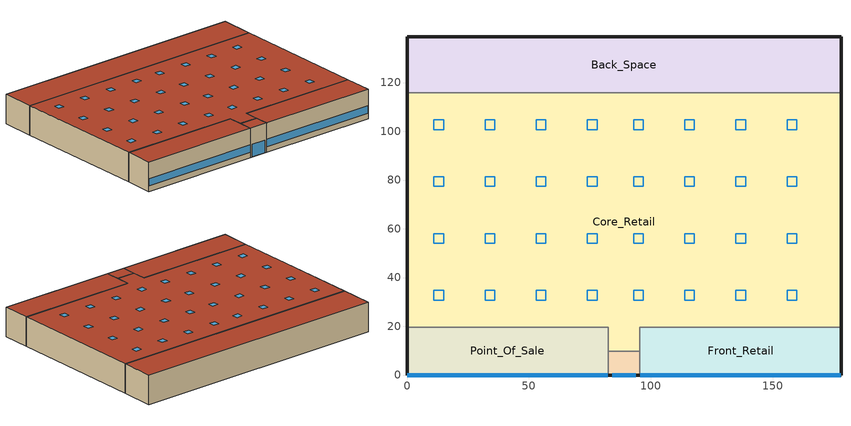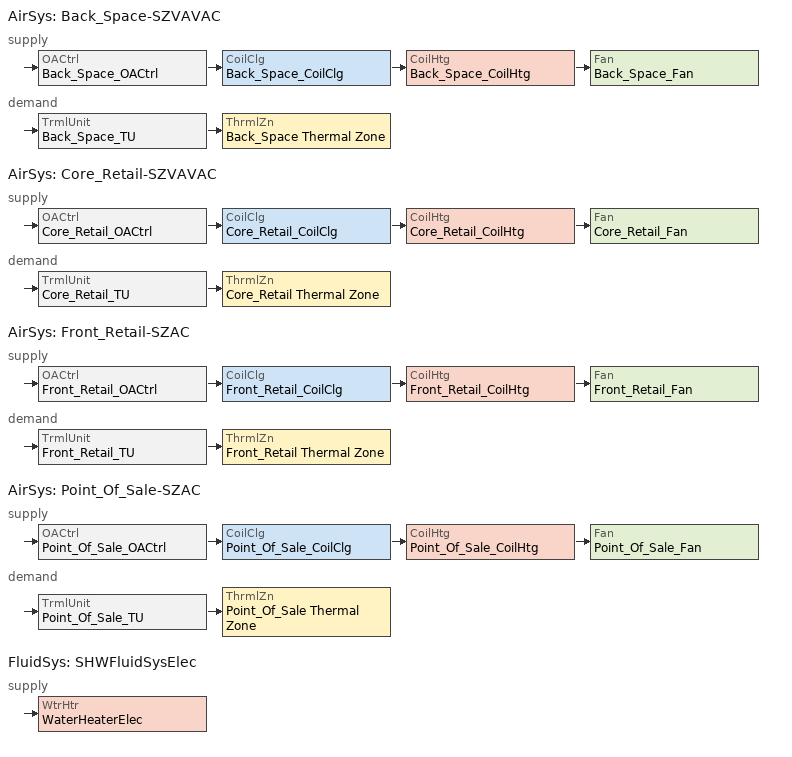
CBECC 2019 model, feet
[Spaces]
Back_Space
 floor ground (Base_CZ12-SlabOnOrBelowGradeF073): 178.05,138.68 178.05,115.72 0,115.72 0,138.68 z0
 wall outside (Base_CZ12-NonresMetalFrameWallU062): 178.05,115.72 178.05,138.68 0,138.68 0,115.72 z0:20
 wall to Core_Retail (NACM_Interior Wall): 0,115.72 178.05,115.72 z0:20
 roof outside (Base_CZ12-FlatNonresWoodFramingAndOtherRoofU034): 178.05,115.72 178.05,138.68 0,138.68 0,115.72 z20
Core_Retail
 floor ground (Base_CZ12-SlabOnOrBelowGradeF073): 178.05,115.72 178.05,19.68 95.59,19.68 95.59,9.84 82.46,9.84 82.46,19.68 0,19.68 0,115.72 z0
 wall outside (Base_CZ12-NonresMetalFrameWallU062): 178.05,19.68 178.05,115.72 / 0,115.72 0,19.68 z0:20
 wall to Front_Retail (NACM_Interior Wall): 95.59,9.84 95.59,19.68 178.05,19.68 z0:20
 wall to Point_Of_Sale (NACM_Interior Wall): 0,19.68 82.46,19.68 82.46,9.84 z0:20
 wall to Front_Entry (Base_WoodFrameWallU099): 82.46,9.84 95.59,9.84 z0:20
 roof outside (Base_CZ12-FlatNonresWoodFramingAndOtherRoofU034): 95.59,9.84 95.59,19.68 178.05,19.68 178.05,115.72 0,115.72 0,19.68 82.46,19.68 82.46,9.84 z20
 skylight (Base_AllCZ_Skylt-Gl-CurbMntU58): 15,30.68 15,34.69 11,34.69 11,30.68 z20; 36,30.68 36,34.69 32,34.69 32,30.68 z20; 57,30.68 57,34.69 53,34.69 53,30.68 z20; 78.03,30.68 78.03,34.69 74.03,34.69 74.03,30.68 z20; 96.93,30.68 96.93,34.69 92.93,34.69 92.93,30.68 z20; 15,54.02 15,58.02 11,58.02 11,54.02 z20; 36,54.02 36,58.02 32,58.02 32,54.02 z20; 57,54.02 57,58.02 53,58.02 53,54.02 z20; 78.03,54.02 78.03,58.02 74.03,58.02 74.03,54.02 z20; 96.93,54.02 96.93,58.02 92.93,58.02 92.93,54.02 z20; 15,77.35 15,81.35 11,81.35 11,77.35 z20; 36,77.35 36,81.35 32,81.35 32,77.35 z20; 57,77.35 57,81.35 53,81.35 53,77.35 z20; 78.03,77.35 78.03,81.35 74.03,81.35 74.03,77.35 z20; 96.93,77.35 96.93,81.35 92.93,81.35 92.93,77.35 z20; 15,100.72 15,104.72 11,104.72 11,100.72 z20; 36,100.72 36,104.72 32,104.72 32,100.72 z20; 57,100.72 57,104.72 53,104.72 53,100.72 z20; 78.03,100.72 78.03,104.72 74.03,104.72 74.03,100.72 z20; 96.93,100.72 96.93,104.72 92.93,104.72 92.93,100.72 z20; 117.93,77.35 117.93,81.35 113.93,81.35 113.93,77.35 z20; 159.93,100.72 159.93,104.72 155.93,104.72 155.93,100.72 z20; 159.93,54.02 159.93,58.02 155.93,58.02 155.93,54.02 z20; 159.93,30.68 159.93,34.69 155.93,34.69 155.93,30.68 z20; 117.93,100.72 117.93,104.72 113.93,104.72 113.93,100.72 z20; 117.93,54.02 117.93,58.02 113.93,58.02 113.93,54.02 z20; 117.93,30.68 117.93,34.69 113.93,34.69 113.93,30.68 z20; 138.93,77.35 138.93,81.35 134.93,81.35 134.93,77.35 z20; 138.93,100.72 138.93,104.72 134.93,104.72 134.93,100.72 z20; 138.93,54.02 138.93,58.02 134.93,58.02 134.93,54.02 z20; 138.93,30.68 138.93,34.69 134.93,34.69 134.93,30.68 z20; 159.93,77.35 159.93,81.35 155.93,81.35 155.93,77.35 z20
Front_Retail
 floor ground (Base_CZ12-SlabOnOrBelowGradeF073): 178.05,19.68 178.05,0 95.59,0 95.59,19.68 z0
 wall outside (Base_CZ12-NonresMetalFrameWallU062): 95.59,0 178.05,0 178.05,19.68 z0:20
 wall to Front_Entry (Base_WoodFrameWallU099): 95.59,9.84 95.59,0 z0:20
 window (Base_AllCZ_FixedWindowU36): 95.75,0 177.89,0 z3.74:8.73
 roof outside (Base_CZ12-FlatNonresWoodFramingAndOtherRoofU034): 178.05,0 178.05,19.68 95.59,19.68 95.59,0 z20
Point_Of_Sale
 floor ground (Base_CZ12-SlabOnOrBelowGradeF073): 82.46,19.68 82.46,0 0,0 0,19.68 z0
 wall outside (Base_CZ12-NonresMetalFrameWallU062): 0,19.68 0,0 82.46,0 z0:20
 wall to Front_Entry (Base_WoodFrameWallU099): 82.46,0 82.46,9.84 z0:20
 window (Base_AllCZ_FixedWindowU36): 0.16,0 82.3,0 z3.74:8.73
 roof outside (Base_CZ12-FlatNonresWoodFramingAndOtherRoofU034): 82.46,0 82.46,19.68 0,19.68 0,0 z20
Front_Entry
 floor ground (Base_CZ12-SlabOnOrBelowGradeF073): 95.59,9.84 95.59,0 82.46,0 82.46,9.84 z0
 wall outside (Base_CZ12-MetalFrameWallUnconditioned): 82.46,0 95.59,0 z0:20
 window (Base_AllCZ_FixedWindowU36): 84.1,0 93.95,0 z0.16:8.73
 roof outside (Base_CZ12-FlatNonresWoodFramingAndOtherRoofUnconditioned): 95.59,0 95.59,9.84 82.46,9.84 82.46,0 z20
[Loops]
AirSys 'Back_Space-SZVAVAC'
 supply: OACtrl 'Back_Space_OACtrl' > CoilClg 'Back_Space_CoilClg' > CoilHtg 'Back_Space_CoilHtg' > Fan 'Back_Space_Fan'
 demand: TrmlUnit 'Back_Space_TU' > ThrmlZn 'Back_Space Thermal Zone'
AirSys 'Core_Retail-SZVAVAC'
 supply: OACtrl 'Core_Retail_OACtrl' > CoilClg 'Core_Retail_CoilClg' > CoilHtg 'Core_Retail_CoilHtg' > Fan 'Core_Retail_Fan'
 demand: TrmlUnit 'Core_Retail_TU' > ThrmlZn 'Core_Retail Thermal Zone'
AirSys 'Front_Retail-SZAC'
 supply: OACtrl 'Front_Retail_OACtrl' > CoilClg 'Front_Retail_CoilClg' > CoilHtg 'Front_Retail_CoilHtg' > Fan 'Front_Retail_Fan'
 demand: TrmlUnit 'Front_Retail_TU' > ThrmlZn 'Front_Retail Thermal Zone'
AirSys 'Point_Of_Sale-SZAC'
 supply: OACtrl 'Point_Of_Sale_OACtrl' > CoilClg 'Point_Of_Sale_CoilClg' > CoilHtg 'Point_Of_Sale_CoilHtg' > Fan 'Point_Of_Sale_Fan'
 demand: TrmlUnit 'Point_Of_Sale_TU' > ThrmlZn 'Point_Of_Sale Thermal Zone'
FluidSys 'SHWFluidSysElec'
 supply: WtrHtr 'WaterHeaterElec'
[Proj]
050012-RetlMed-CECStd19: ZipCode=95814
[Bldg]
Retail Standalone: TotStoryCnt=1; AboveGrdStoryCnt=1
[ConsAssm]
Base_CZ12-SlabOnOrBelowGradeF073: CompatibleSurfType=UndergroundFloor; SlabType=UnheatedSlabOnGrade; MatRef[1]=Concrete - 140 lb/ft3 - 6 in.
Base_CZ12-NonresMetalFrameWallU062: CompatibleSurfType=ExteriorWall; MatRef[1]=Stucco - 7/8 in.; MatRef[2]=Compliance Insulation R13.99; MatRef[3]=Air - Metal Wall Framing - 16 or 24 in. OC; MatRef[4]=Gypsum Board - 1/2 in.
Base_CZ12-MetalFrameWallUnconditioned: CompatibleSurfType=ExteriorWall; MatRef[1]=Stucco - 7/8 in.
NACM_Interior Wall: CompatibleSurfType=InteriorWall; MatRef[1]=Gypsum Board - 5/8 in.; MatRef[2]=Air - Metal Wall Framing - 16 or 24 in. OC; MatRef[3]=Gypsum Board - 5/8 in.
Base_WoodFrameWallU099: CompatibleSurfType=InteriorWall; MatRef[1]=Gypsum Board - 1/2 in.; MatRef[2]=Wd Frm R11.25; MatRef[3]=Gypsum Board - 1/2 in.
Base_CZ12-FlatNonresWoodFramingAndOtherRoofU034: CompatibleSurfType=Roof; MatRef[1]=Metal Standing Seam - 1/16 in.; MatRef[2]=Compliance Insulation R28.63; CRRCInitialRefl=0.63; CRRCAgedRefl=0.63; CRRCInitialEmit=0.85; CRRCAgedEmit=0.85; CRRCProdID=XXXX-XXXX
Base_CZ12-FlatNonresWoodFramingAndOtherRoofUnconditioned: CompatibleSurfType=Roof; MatRef[1]=Metal Standing Seam - 1/16 in.; CRRCInitialRefl=0.63; CRRCAgedRefl=0.63; CRRCInitialEmit=0.85; CRRCAgedEmit=0.85; CRRCProdID=XXXX-XXXX
[Mat]
Concrete - 140 lb/ft3 - 6 in.: CodeCat=Concrete; CodeItem=Concrete - 140 lb/ft3 - 6 in.
Stucco - 7/8 in.: CodeCat=Plastering Materials; CodeItem=Stucco - 7/8 in.
Compliance Insulation R13.99: CodeCat=Insulation Board; CodeItem=Compliance Insulation R13.99
Air - Metal Wall Framing - 16 or 24 in. OC: CodeCat=Air; CodeItem=Air - Metal Wall Framing - 16 or 24 in. OC
Gypsum Board - 1/2 in.: CodeCat=Bldg Board and Siding; CodeItem=Gypsum Board - 1/2 in.
Gypsum Board - 5/8 in.: CodeCat=Bldg Board and Siding; CodeItem=Gypsum Board - 5/8 in.
Metal Standing Seam - 1/16 in.: CodeCat=Roofing; CodeItem=Metal Standing Seam - 1/16 in.
Compliance Insulation R28.63: CodeCat=Insulation Board; CodeItem=Compliance Insulation R28.63
Wd Frm R11.25: CodeCat=Composite; FrmMat=Wood; FrmConfig=Wall16inOC; FrmDepth=3_5In; CavityIns=11.25
[FenCons] FenProdType=FixedWindow; AssmContext=Manufactured; CertificationMthd=NFRCRated; SHGC=0.25
Name | FenType | SkyltGlz | SkyltCurb | UFactor | VT | GlzTint
Base_AllCZ_Skylt-Gl-CurbMntU58 | Skylight | Glass | CurbMounted | 0.58 | 0.49
Base_AllCZ_FixedWindowU36 | VerticalFenestration |  |  | 0.36 | 0.42 | TintedGlazing
[Story]
Building Story 1
[Spc] Story=Building Story 1; SHWFluidSegRef=SHWSupplyElec
Name | ThrmlZnRef | Vol | SpcFuncDefaultsRef | Skylit100PctControlled | CondgType | PriSide100PctControlled | SecSide100PctControlled
Back_Space | Back_Space Thermal Zone | 81782 | Retail Back_Space
Core_Retail | Core_Retail Thermal Zone | 344549 | Retail Sales | 1
Front_Entry | Front_Entry Thermal Zone | 2583.34 | Retail Main Entry | 0 | Unconditioned | 0 | 0
Front_Retail | Front_Retail Thermal Zone | 32466.1 | Retail Sales |  |  | 1 | 1
Point_Of_Sale | Point_Of_Sale Thermal Zone | 32466.1 | Retail Sales |  |  | 1 | 1
[ThrmlZn]
Name | PriAirCondgSysRef[1] | Type
Back_Space Thermal Zone | Back_Space-SZVAVAC
Core_Retail Thermal Zone | Core_Retail-SZVAVAC
Front_Entry Thermal Zone |  | Unconditioned
Front_Retail Thermal Zone | Front_Retail-SZAC
Point_Of_Sale Thermal Zone | Point_Of_Sale-SZAC
[AirSys]
Name | Type | CtrlZnRef | DuctLctn
Back_Space-SZVAVAC | SZVAVAC | Back_Space Thermal Zone
Core_Retail-SZVAVAC | SZVAVAC | Core_Retail Thermal Zone
Front_Retail-SZAC | SZAC | Front_Retail Thermal Zone | Conditioned
Point_Of_Sale-SZAC | SZAC | Point_Of_Sale Thermal Zone | Conditioned
[AirSeg]
Name | Sys | Type
Back_Space_AirSeg-Supply | Back_Space-SZVAVAC | Supply
Back_Space_AirSeg-Relief | Back_Space-SZVAVAC
Core_Retail_AirSeg-Supply | Core_Retail-SZVAVAC | Supply
Core_Retail_AirSeg-Return | Core_Retail-SZVAVAC
Front_Retail_AirSeg-Supply | Front_Retail-SZAC | Supply
Front_Retail_AirSeg-Return | Front_Retail-SZAC
Point_Of_Sale_AirSeg-Supply | Point_Of_Sale-SZAC | Supply
Point_Of_Sale_AirSeg-Return | Point_Of_Sale-SZAC
[CoilClg] Type=DirectExpansion
Name | Sys | NumClgStages | DXSEER | DXEER | DXIEER
Back_Space_CoilClg | Back_Space-SZVAVAC | 2 | 13
Core_Retail_CoilClg | Core_Retail-SZVAVAC | 2 | 13
Front_Retail_CoilClg | Front_Retail-SZAC |  |  | 10.845 | 12.7
Point_Of_Sale_CoilClg | Point_Of_Sale-SZAC |  |  | 10.845 | 12.7
[CoilHtg] Type=Furnace
Name | Sys
Back_Space_CoilHtg | Back_Space-SZVAVAC
Core_Retail_CoilHtg | Core_Retail-SZVAVAC
Front_Retail_CoilHtg | Front_Retail-SZAC
Point_Of_Sale_CoilHtg | Point_Of_Sale-SZAC
[Fan]
Name | Sys
Back_Space_Fan | Back_Space-SZVAVAC
Core_Retail_Fan | Core_Retail-SZVAVAC
Front_Retail_Fan | Front_Retail-SZAC
Point_Of_Sale_Fan | Point_Of_Sale-SZAC
[TrmlUnit] Type=Uncontrolled
Name | Sys | ZnServedRef
Back_Space_TU | Back_Space-SZVAVAC | Back_Space Thermal Zone
Core_Retail_TU | Core_Retail-SZVAVAC | Core_Retail Thermal Zone
Front_Retail_TU | Front_Retail-SZAC | Front_Retail Thermal Zone
Point_Of_Sale_TU | Point_Of_Sale-SZAC | Point_Of_Sale Thermal Zone
[OACtrl] EconoCtrlMthd=DifferentialDryBulb; EconoIntegration=Integrated
Name | Sys
Back_Space_OACtrl | Back_Space-SZVAVAC
Core_Retail_OACtrl | Core_Retail-SZVAVAC
Front_Retail_OACtrl | Front_Retail-SZAC
Point_Of_Sale_OACtrl | Point_Of_Sale-SZAC
[FluidSys]
SHWFluidSysElec: Type=ServiceHotWater
[FluidSeg] Sys=SHWFluidSysElec
Name | Type | Src
SHWSupplyElec | PrimarySupply
SHWMakeupElec | MakeupFluid | MunicipalWater
[WtrHtr]
WaterHeaterElec: Sys=SHWFluidSysElec; FluidSegOutRef=SHWSupplyElec; FluidSegMakeupRef=SHWMakeupElec; UEF=0.9374; FuelSrc=Electricity
[SpcFuncDefaults]
Name | SpcFunc
Retail Sales | Retail Sales Area (Retail Merchandise Sales)
Retail Back_Space | Commercial/Industrial Storage (Warehouse)
Retail Main Entry | Main Entry Lobby
